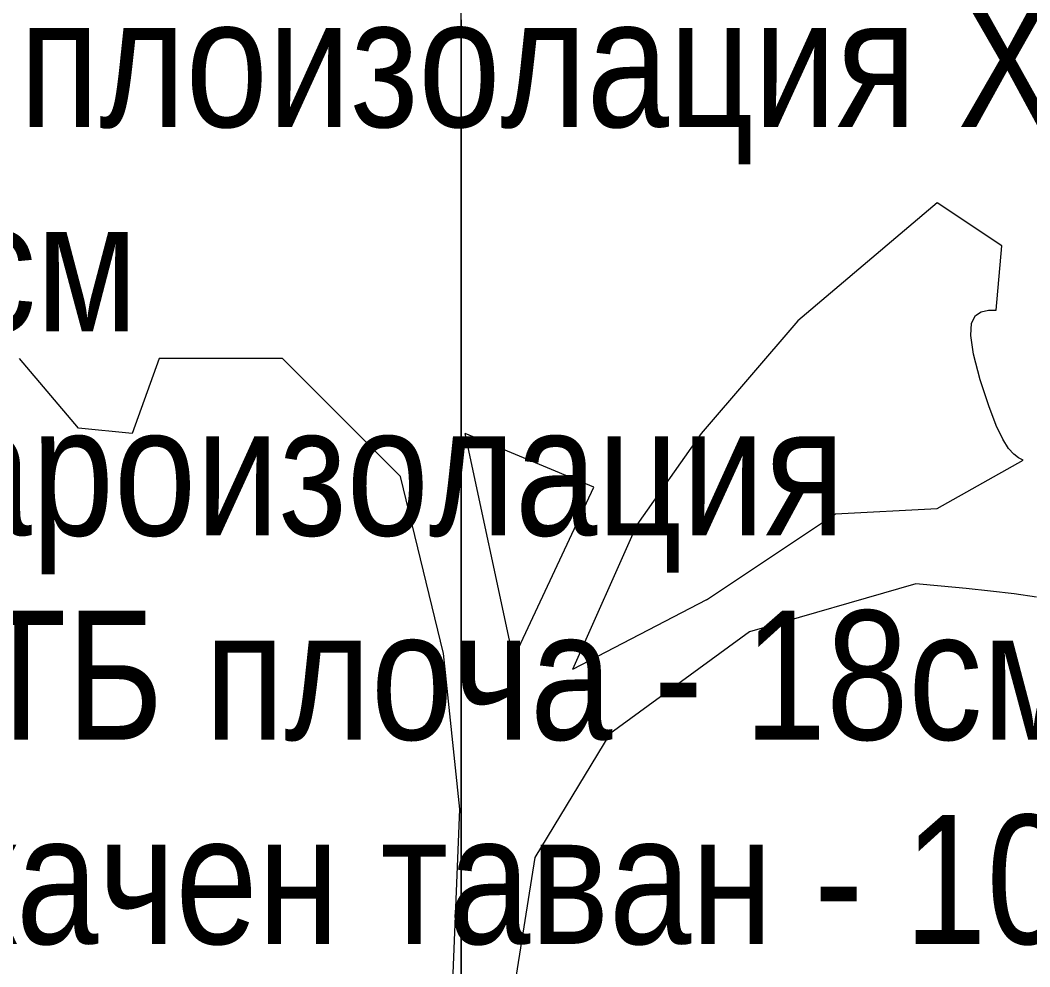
# Model space of a CAD drawing. Header units: centimetres. Extents: x 0 to 25250, y 0 to 2250.
# Drawn here: x 10506.4 to 10576.8, y 1751.5 to 1817.5 of the extents above; entities that cross this region are included whole.
import ezdxf

# ---------------------------------------------------------------- set-up
doc = ezdxf.new("R2010")
doc.units = ezdxf.units.CM
for name, color, linetype, lineweight in [('A-ANNO-DIMS', 7, 'Continuous', 9), ('G-ANNO-TEXT', 7, 'Continuous', 9), ('L-PLNT', 7, 'Continuous', 15)]:
    doc.layers.add(name, color=color, linetype=linetype, lineweight=lineweight)
doc.styles.add('20-View-1$0$Arial Narrow', font='ARIALN.TTF', dxfattribs={"height": 10})
doc.styles.add('20-View-1$0$Arial Narrow_3', font='ARIALN.TTF', dxfattribs={"height": 9})
doc.dimstyles.new('20-View-1$0$TEC_DIM_2', dxfattribs={"dimscale": 30.48, "dimtxt": 10.23431, "dimasz": 0.492126, "dimexe": 0.393701, "dimexo": 0.246063, "dimgap": 0, "dimtad": 1, "dimdec": 0, "dimzin": 0, "dimdsep": 46, "dimtxsty": '20-View-1$0$Arial Narrow', "dimblk1": '20-View-1$0$_DotSmall', "dimblk2": '20-View-1$0$_DotSmall', "dimsah": 1, "dimcen": 0.09, "dimazin": 0, "dimtfac": 1, "dimtdec": 4, "dimtix": 1, "dimtmove": 2, "dimatfit": 3, "dimfxl": 1, "dimtvp": 1, "dimtolj": 1, "dimtzin": 0, "dimarcsym": 2})

# ---------------------------------------------------------------- blocks, each defined once
blk = doc.blocks.new('Planting_RPC_Tree_Deciduous - Blue_Berry_Elder-4_5_Meters-1824323-1-1')
at = {"layer": 'L-PLNT', "color": 254, "true_color": 0xd3d3d3}
for p, q in [((-817.643, 419.28), (-817.643, 422.159)), ((-817.643, 416.296), (-817.643, 419.28)), ((-817.643, 413.364), (-817.643, 416.296)), ((-817.643, 413.765), (-817.643, 414.009)), ((-817.643, 414.009), (-817.643, 412.576)), ((-817.643, 413.497), (-817.643, 413.765)), ((-817.643, 413.184), (-817.643, 413.497)), ((-817.643, 410.642), (-817.643, 413.364)), ((-817.643, 412.803), (-817.643, 413.184)), ((-817.643, 412.329), (-817.643, 412.803)), ((-817.643, 412.576), (-817.643, 411.202)), ((-817.643, 411.742), (-817.643, 412.329)), ((-817.643, 411.016), (-817.643, 411.742)), ((-817.643, 405.405), (-817.643, 411.39)), ((-817.643, 411.39), (-817.643, 407.65)), ((-817.643, 411.202), (-817.643, 409.945)), ((-817.643, 410.005), (-817.643, 411.016)), ((-817.643, 408.571), (-817.643, 410.642)), ((-817.643, 408.654), (-817.643, 410.005)), ((-817.643, 409.945), (-817.643, 408.866)), ((-817.643, 408.866), (-817.643, 408.021)), ((-817.643, 407.08), (-817.643, 408.654)), ((-817.643, 407.357), (-817.643, 408.571)), ((-817.643, 408.021), (-817.643, 407.472)), ((-817.643, 407.65), (-817.643, 403.535)), ((-817.643, 407.472), (-817.643, 407.275)), ((-817.643, 406.804), (-817.643, 407.357)), ((-817.643, 407.275), (-817.643, 407.148)), ((-817.643, 407.148), (-817.643, 406.896)), ((-817.643, 405.402), (-817.643, 407.08)), ((-817.643, 406.896), (-817.643, 406.716)), ((-817.643, 406.716), (-817.643, 406.804)), ((-817.643, 403.481), (-817.643, 405.405)), ((-817.643, 405.405), (-817.643, 393.319)), ((-817.643, 394.944), (-817.643, 405.405)), ((-817.643, 403.736), (-817.643, 405.402)), ((-817.643, 402.202), (-817.643, 403.736)), ((-817.643, 403.535), (-817.643, 393.319)), ((-817.643, 401.557), (-817.643, 403.481)), ((-817.643, 400.916), (-817.643, 402.202)), ((-817.643, 399.634), (-817.643, 401.557)), ((-817.643, 399.412), (-817.643, 400.916)), ((-817.643, 397.71), (-817.643, 399.634)), ((-817.643, 397.267), (-817.643, 399.412)), ((-817.643, 395.786), (-817.643, 397.71)), ((-817.643, 394.693), (-817.643, 397.267)), ((-817.643, 393.862), (-817.643, 395.77)), ((-817.643, 393.319), (-817.643, 394.931)), ((-817.643, 393.319), (-817.643, 394.664)), ((-817.643, 393.319), (-817.643, 393.862)), ((-817.643, 391.786), (-817.643, 393.073)), ((-817.643, 391.938), (-817.643, 393.073)), ((-817.643, 393.073), (-817.643, 387.075)), ((-817.643, 381.838), (-817.643, 393.073)), ((-817.643, 393.073), (-817.643, 391.19)), ((-817.643, 391.778), (-817.643, 391.938)), ((-817.643, 388.816), (-817.643, 391.786)), ((-817.643, 381.838), (-817.643, 391.19)), ((-817.643, 385.938), (-817.643, 388.816)), ((-817.643, 387.075), (-817.643, 371.738)), ((-817.643, 383.334), (-817.643, 385.938)), ((-817.643, 381.15), (-817.643, 383.334)), ((-817.643, 371.364), (-817.643, 381.464)), ((-817.643, 381.464), (-817.643, 380.716)), ((-817.643, 379.371), (-817.643, 381.15)), ((-817.643, 380.716), (-817.643, 379.129)), ((-817.643, 377.946), (-817.643, 379.371)), ((-817.643, 379.129), (-817.643, 377.64)), ((-817.643, 376.821), (-817.643, 377.946)), ((-817.643, 377.559), (-817.643, 377.723)), ((-817.643, 377.723), (-817.643, 376.851)), ((-817.643, 377.64), (-817.643, 376.348)), ((-817.643, 377.368), (-817.643, 377.559)), ((-817.643, 377.124), (-817.643, 377.368)), ((-817.643, 376.803), (-817.643, 377.124)), ((-817.643, 376.851), (-817.643, 376.034)), ((-817.643, 375.945), (-817.643, 376.821)), ((-817.643, 376.376), (-817.643, 376.803)), ((-817.643, 375.819), (-817.643, 376.376)), ((-817.643, 376.348), (-817.643, 375.35)), ((-817.643, 376.034), (-817.643, 375.328)), ((-817.643, 375.266), (-817.643, 375.945)), ((-817.643, 375.105), (-817.643, 375.819)), ((-817.643, 375.35), (-817.643, 374.745)), ((-817.643, 375.328), (-817.643, 374.789)), ((-817.643, 374.731), (-817.643, 375.266)), ((-817.643, 374.63), (-817.643, 375.105)), ((-817.643, 374.789), (-817.643, 374.473)), ((-817.643, 374.745), (-817.643, 374.63)), ((-817.643, 374.435), (-817.643, 374.731)), ((-817.643, 374.473), (-817.643, 374.435)), ((-817.643, 358.271), (-817.643, 371.738)), ((-817.643, 360.141), (-817.643, 371.364)), ((-817.643, 346.675), (-817.643, 360.141)), ((-817.643, 358.271), (-817.643, 358.379))]:
    blk.add_line(p, q, dxfattribs=at)
at = {"layer": 'L-PLNT', "color": 253, "true_color": 0xaaaaaa}
for p, q in [((-817.643, 421.521), (-817.643, 418.903)), ((-817.643, 418.903), (-817.643, 415.505)), ((-817.643, 415.505), (-817.643, 411.917)), ((-817.643, 411.917), (-817.643, 408.787)), ((-817.643, 408.787), (-817.643, 406.024)), ((-784.456, 408.772), (-794.182, 400.542)), ((-779.967, 405.779), (-784.456, 408.772)), ((-817.643, 406.024), (-817.643, 403.535)), ((-817.643, 397.924), (-817.643, 405.405)), ((-817.643, 405.405), (-817.643, 400.916)), ((-780.341, 401.29), (-779.967, 405.779)), ((-817.643, 403.535), (-817.643, 401.229)), ((-817.643, 400.725), (-817.643, 401.725)), ((-817.643, 401.725), (-817.643, 401.443)), ((-817.643, 401.443), (-817.643, 399.42)), ((-817.643, 401.229), (-817.643, 399.015)), ((-781.803, 400.908), (-781.398, 401.177)), ((-781.398, 401.177), (-780.894, 401.276)), ((-780.894, 401.276), (-780.341, 401.29)), ((-817.643, 400.916), (-817.643, 390.442)), ((-817.643, 398.901), (-817.643, 400.725)), ((-794.182, 400.542), (-800.915, 392.687)), ((-782.062, 400.383), (-781.803, 400.908)), ((-782.124, 399.518), (-782.062, 400.383)), ((-817.643, 399.42), (-817.643, 396.647)), ((-781.941, 398.228), (-782.124, 399.518)), ((-817.643, 399.015), (-817.643, 396.801)), ((-817.643, 396.71), (-817.643, 398.901)), ((-844.308, 393.061), (-848.423, 397.924)), ((-838.697, 397.924), (-840.568, 392.687)), ((-830.094, 397.924), (-838.697, 397.924)), ((-821.864, 389.694), (-830.094, 397.924)), ((-817.643, 396.805), (-817.643, 397.924)), ((-781.463, 396.427), (-781.941, 398.228)), ((-817.643, 395.705), (-817.643, 396.805)), ((-817.643, 396.801), (-817.643, 394.808)), ((-817.643, 394.61), (-817.643, 396.71)), ((-817.643, 396.647), (-817.643, 394.418)), ((-780.865, 394.605), (-781.463, 396.427)), ((-817.643, 394.645), (-817.643, 395.705)), ((-817.643, 394.808), (-817.643, 393.311)), ((-817.643, 393.644), (-817.643, 394.645)), ((-817.643, 393.06), (-817.643, 394.61)), ((-817.643, 394.418), (-817.643, 392.726)), ((-780.346, 393.254), (-780.865, 394.605)), ((-817.643, 392.721), (-817.643, 393.644)), ((-840.568, 392.687), (-844.308, 393.061)), ((-817.643, 393.311), (-817.643, 392.306)), ((-817.643, 392.168), (-817.643, 393.06)), ((-817.643, 392.726), (-817.643, 391.563)), ((-817.643, 391.897), (-817.643, 392.721)), ((-779.893, 392.295), (-780.346, 393.254)), ((-817.643, 392.306), (-817.643, 391.785)), ((-817.643, 391.741), (-817.643, 392.168)), ((-814.008, 376.975), (-817.375, 392.687)), ((-808.397, 388.946), (-817.375, 392.687)), ((-800.915, 392.687), (-805.404, 386.327)), ((-779.491, 391.651), (-779.893, 392.295)), ((-817.643, 391.19), (-817.643, 391.897)), ((-817.643, 391.785), (-817.643, 391.741)), ((-817.643, 390.342), (-817.643, 391.778)), ((-817.643, 391.563), (-817.643, 390.924)), ((-779.129, 391.242), (-779.491, 391.651)), ((-817.643, 390.802), (-817.643, 391.19)), ((-817.643, 390.924), (-817.643, 390.802)), ((-784.456, 387.45), (-778.471, 390.816)), ((-778.793, 390.99), (-779.129, 391.242)), ((-778.471, 390.816), (-778.793, 390.99)), ((-817.643, 390.442), (-817.643, 376.227)), ((-817.643, 389.334), (-817.643, 390.342)), ((-818.871, 377.349), (-821.864, 389.694)), ((-817.643, 388.197), (-817.643, 389.694)), ((-817.643, 389.694), (-817.643, 389.229)), ((-817.643, 388.817), (-817.643, 389.334)), ((-817.643, 389.229), (-817.643, 388.863)), ((-817.643, 388.863), (-817.643, 388.693)), ((-817.643, 388.693), (-817.643, 388.817)), ((-814.008, 376.975), (-808.397, 388.946)), ((-817.643, 381.464), (-817.643, 388.197)), ((-800.541, 381.09), (-791.563, 387.075)), ((-791.563, 387.075), (-784.456, 387.45)), ((-805.404, 386.327), (-809.893, 376.227)), ((-785.952, 382.212), (-797.549, 378.846)), ((-784.192, 382.051), (-785.952, 382.212)), ((-817.643, 375.479), (-817.643, 381.464)), ((-782.451, 381.883), (-784.192, 382.051)), ((-780.75, 381.702), (-782.451, 381.883)), ((-779.107, 381.501), (-780.75, 381.702)), ((-777.543, 381.274), (-779.107, 381.501)), ((-800.541, 381.09), (-809.893, 376.227)), ((-797.549, 378.846), (-807.275, 371.738)), ((-817.749, 366.501), (-818.871, 377.349)), ((-817.643, 376.227), (-817.643, 359.767)), ((-817.643, 368.745), (-817.643, 375.479)), ((-807.275, 371.738), (-812.512, 363.134)), ((-817.643, 358.379), (-817.643, 368.745)), ((-818.497, 347.423), (-817.749, 366.501)), ((-812.512, 363.134), (-815.13, 346.675)), ((-817.643, 359.767), (-817.643, 354.156))]:
    blk.add_line(p, q, dxfattribs=at)
blk = doc.blocks.new('20-View-1$0$_DotSmall')
at = {"color": 0, "linetype": 'ByBlock', "const_width": 0.5}
blk.add_lwpolyline([(-0.0625, 0, 1), (0.0625, 0, 1)], format="xyb", close=True, dxfattribs=at)
blk = doc.blocks.new('*D2997')
at = {"layer": 'A-ANNO-DIMS', "color": 0, "lineweight": -2, "transparency": 16777216}
for p, q in [((10582.283, 2025.965), (10582.283, 1885.748)), ((10587.132, 2025.965), (10594.283, 2025.965)), ((10582.283, 1711.965), (10582.283, 1867.657)), ((10587.132, 1711.965), (10594.283, 1711.965))]:
    blk.add_line(p, q, dxfattribs=at)
at = {"layer": 'A-ANNO-DIMS', "color": 0, "lineweight": -2, "transparency": 16777216, "xscale": 15, "yscale": 15, "zscale": 15}
for p, rotation in [((10582.283, 2025.965), 90), ((10582.283, 1711.965), 270)]:
    blk.add_blockref('20-View-1$0$_DotSmall', p, dxfattribs=dict(at, rotation=rotation))
at = {"layer": 'A-ANNO-DIMS', "color": 0, "transparency": 16777216, "insert": (10569.359, 1865.299), "char_height": 10, "width": 22.80789, "attachment_point": 1, "rotation": 90, "line_spacing_factor": 0.974696, "style": '20-View-1$0$Arial Narrow'}
blk.add_mtext('\\A1;314', dxfattribs=at)

msp = doc.modelspace()

# ---------------------------------------------------------------- block references
at = {"layer": 'L-PLNT', "color": 253, "true_color": 0xaaaaaa}
msp.add_blockref('Planting_RPC_Tree_Deciduous - Blue_Berry_Elder-4_5_Meters-1824323-1-1', (11354.762, 1395.965), dxfattribs=at)

# ---------------------------------------------------------------- texts
at = {"layer": 'G-ANNO-TEXT', "insert": (10485.86, 1861.746), "char_height": 9, "width": 133.2695, "attachment_point": 1, "line_spacing_factor": 0.949189, "style": '20-View-1$0$Arial Narrow_3'}
msp.add_mtext('\\pi-5.00004,l5.00004,t9.99999,15.00003,19.99998,25.00002,29.99997,35.00001,39.99996,45,50.00004,54.99999,60.00003,64.99998,70.00002,74.99997,80.00001,84.99996,90,95.00004,99.99999,105.00003,109.99998,115.00002,119.99997,125.00001,129.99996,135,140.00004,144.99999,150.00003,154.99998,160.00002;{\\fSymbol|b0|i0|c2|p18;·^I\\fArial Narrow|b0|i0|c204|p34;декоративни камъни\\P\\fSymbol|b0|i0|c2|p18;·^I\\fArial Narrow|b0|i0|c204|p34;хидроизолация \\P\\fSymbol|b0|i0|c2|p18;·^I\\fArial Narrow|b0|i0|c204|p34;бетон за наклон }- 3-5{\\fArial Narrow|b0|i0|c204|p34;см\\P\\fSymbol|b0|i0|c2|p18;·^I\\fArial Narrow|b0|i0|c204|p34;топлоизолация }XPS - \\P\\pi0,t5.00004,9.99999,15.00003,19.99998,25.00002,29.99997,35.00001,39.99996,45,50.00004,54.99999,60.00003,64.99998,70.00002,74.99997,80.00001,84.99996,90,95.00004,99.99999,105.00003,109.99998,115.00002,119.99997,125.00001,129.99996,135,140.00004,144.99999,150.00003,154.99998,160.00002;10{\\fArial Narrow|b0|i0|c204|p34;см\\P\\pi-5.00004,t9.99999,15.00003,19.99998,25.00002,29.99997,35.00001,39.99996,45,50.00004,54.99999,60.00003,64.99998,70.00002,74.99997,80.00001,84.99996,90,95.00004,99.99999,105.00003,109.99998,115.00002,119.99997,125.00001,129.99996,135,140.00004,144.99999,150.00003,154.99998,160.00002;\\fSymbol|b0|i0|c2|p18;·^I\\fArial Narrow|b0|i0|c204|p34;пароизолация\\P\\fSymbol|b0|i0|c2|p18;·^I\\fArial Narrow|b0|i0|c204|p34;СТБ плоча }- 18{\\fArial Narrow|b0|i0|c204|p34;см\\P\\fSymbol|b0|i0|c2|p18;·^I\\fArial Narrow|b0|i0|c204|p34;окачен таван }- 10{\\fArial Narrow|b0|i0|c204|p34;см}', dxfattribs=at)

# ---------------------------------------------------------------- dimensions: what is measured, and where the dimension line sits
at = {"layer": 'A-ANNO-DIMS'}
dim = msp.add_linear_dim(base=(10582.283, 2025.965), p1=(10579.632, 1711.965), p2=(10579.632, 2025.965), angle=90, dimstyle='20-View-1$0$TEC_DIM_2', override={"dimpost": '<>', "dimfxl": 314}, dxfattribs=at)
dim.commit()
dim.dimension.update_dxf_attribs({"geometry": '*D2997', "text_midpoint": (10576.026, 1876.702), "dimtype": 160, "text_rotation": 90})

doc.saveas('drawing.dxf')
